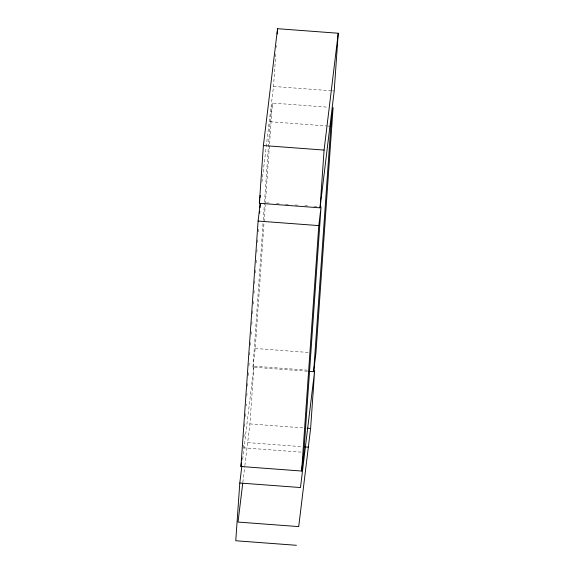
<?xml version="1.0" encoding="UTF-8"?>
<svg xmlns="http://www.w3.org/2000/svg" width="574" height="574" viewBox="0 0 574 574"><rect width="100%" height="100%" fill="white"/><g stroke="black" fill="none" stroke-linecap="round" stroke-linejoin="round"><path stroke-width="0.43" stroke-dasharray="2.87 2.15" d="M243.261 446.909L243.39 445.123M243.95 437.094L244.137 434.41M244.696 426.382L244.883 423.705M245.385 416.566L245.636 412.993M246.131 405.854L246.26 404.067M246.82 396.038L247.007 393.362M247.509 386.216L247.695 383.54M248.255 375.511L248.506 371.938M248.944 365.695L249.13 363.012M249.69 354.983L249.877 352.307M250.379 345.168L250.565 342.484M251.125 334.455L251.312 331.779M251.814 324.64L252.065 321.067M252.56 313.928L252.811 310.362M253.249 304.112L253.435 301.436M253.995 293.4L254.182 290.724M254.684 283.585L254.87 280.908M255.43 272.872L255.617 270.196M256.119 263.057L256.37 259.484M256.865 252.345L257.052 249.668M257.554 242.529L257.74 239.853M258.3 231.817L258.494 229.141M307.413 371.249L252.969 367.181L263.208 220.811M263.265 219.921L264.456 202.966M264.514 202.07L270.132 121.745L272.399 103.055L327.74 107.195M244.868 465.564L249.912 423.921L253.952 366.169L307.506 370.173M252.969 367.181L255.236 348.483L264.04 222.647M264.097 221.751L265.281 204.796M265.346 203.906L272.399 103.055M266.221 146.643L273.511 86.452L275.872 52.686M276.245 47.355L276.374 45.583M261.931 182.044L266.114 147.525M242.687 459.114L253.952 366.169M242.838 482.339L244.761 466.447M273.511 86.452L331.528 90.785M332.425 90.857L334.204 90.986M270.132 121.745L327.259 126.022M328.149 126.086L330.825 126.287M266.609 202.837L269.285 203.038M276.431 203.569L279.108 203.77M285.357 204.236L288.923 204.502M295.172 204.975L297.849 205.169M304.988 205.707L307.664 205.908M313.913 206.375L317.487 206.64M255.236 348.483L308.79 352.493M249.912 423.921L303.467 427.924M247.652 442.611L302.096 446.687M243.204 447.799L302.111 452.204"/><path stroke-width="0.86" d="M241.833 466.196L239.796 483.014L235.756 540.758L296.449 545.3M301.63 471.039L318.792 225.604L321.053 206.905L303.89 452.341L301.63 471.039L240.937 466.497L258.099 221.062L260.252 203.261L259.986 207.723M259.355 203.289L263.394 145.545L277.551 28.7L338.244 33.242L334.204 90.986L320.048 207.831L259.355 203.289L259.785 199.752M259.613 213.076L259.742 211.289M277.177 34.031L277.551 28.7M320.048 207.831L324.088 150.079L338.244 33.242M313.662 371.722L330.825 126.287L333.092 107.596L315.93 353.024L313.662 371.722L309.199 371.385M242.73 483.222L238.023 522.067L298.717 526.602L310.606 428.455L314.645 370.711L300.489 487.548L239.796 483.014M260 197.98L260.316 195.325M240.937 466.497L241.367 462.931M241.69 460.262L241.905 458.483M263.394 145.545L324.088 150.079M258.099 221.062L318.792 225.604M307.04 428.19L310.606 428.455M304.772 446.888L308.346 447.153"/></g></svg>
